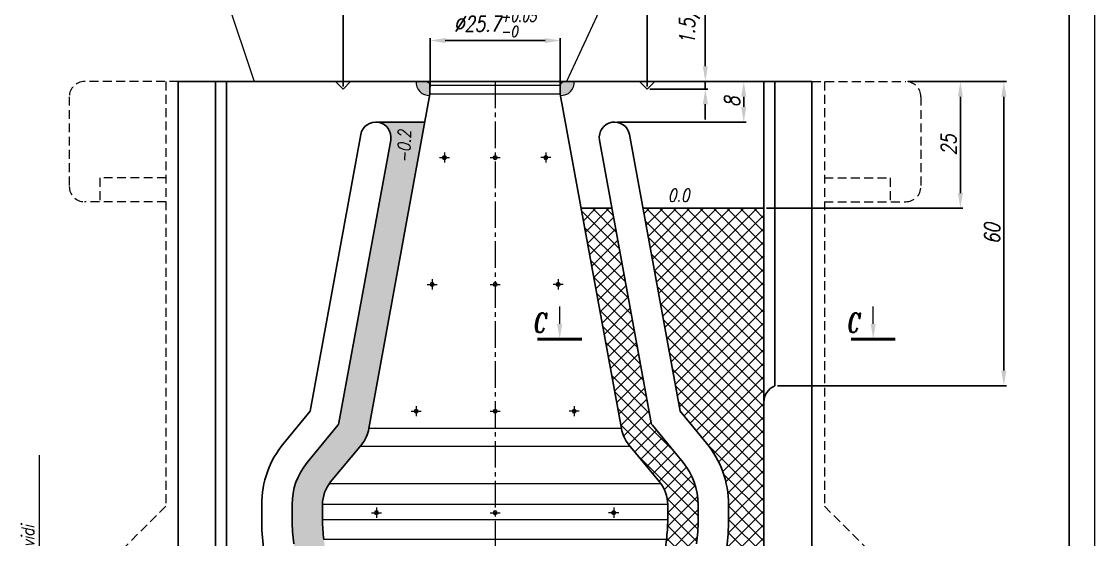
# Model space of a CAD drawing. Extents: x -234 to 800, y -95 to 506.
# Drawn here: x 219.8 to 431.5, y 201.5 to 303.7 of the extents above; entities that cross this region are included whole.
import ezdxf

# ---------------------------------------------------------------- set-up
doc = ezdxf.new("R2010")
doc.units = 0
doc.header["$LTSCALE"] = 7
doc.header["$MEASUREMENT"] = 0
doc.linetypes.add('CENTER2', pattern=[1.125, 0.75, -0.125, 0.125, -0.125])
doc.linetypes.add('HIDDEN', pattern=[0.375, 0.25, -0.125])
doc.layers.get('0').update_dxf_attribs({"linetype": 'CONTINUOUS', "lineweight": 15})
for name, color, linetype, lineweight in [('1', 1, 'CENTER2', 15), ('2', 2, 'HIDDEN', 15), ('3', 3, 'CONTINUOUS', 30), ('4', 5, 'CONTINUOUS', 50), ('8', 252, 'CONTINUOUS', 15)]:
    doc.layers.add(name, color=color, linetype=linetype, lineweight=lineweight)
doc.styles.add('ITALICT', font='ITALICT.shx', dxfattribs={"width": 0.8, "height": 3})
doc.dimstyles.get("Standard").update_dxf_attribs({"dimtxt": 3, "dimasz": 3, "dimexe": 0.5, "dimexo": 0.5, "dimgap": 0.8, "dimtad": 1, "dimdsep": 46, "dimtxsty": 'ITALICT', "dimcen": 0.09, "dimazin": 2, "dimtfac": 1, "dimtmove": 0, "dimatfit": 3, "dimfxl": 0, "dimtolj": 1, "dimtzin": 0, "dimarcsym": 0})

# ---------------------------------------------------------------- blocks, each defined once
blk = doc.blocks.new('*D14')
at = {"color": 0, "lineweight": -2}
for p, q in [((300.41, 290.68), (300.41, 300.4)), ((303.41, 299.9), (323.11, 299.9)), ((326.11, 290.68), (326.11, 300.4))]:
    blk.add_line(p, q, dxfattribs=at)
at = {"color": 0}
for points in [[(303.41, 300.4), (303.41, 299.4), (300.41, 299.9)], [(323.11, 300.4), (323.11, 299.4), (326.11, 299.9)]]:
    blk.add_solid(points, dxfattribs=at)
at = {"color": 0, "insert": (313.26, 303.19), "char_height": 3, "attachment_point": 5, "style": 'ITALICT'}
blk.add_mtext('\\A1;%%c25.7{}{\\H0.71x;\\C3;\\S+0.05^ -0;}', dxfattribs=at)
blk = doc.blocks.new('*D38')
at = {"color": 0, "lineweight": -2}
for p, q in [((283.26, 290.83), (283.26, 309.57)), ((286.26, 309.07), (340.26, 309.07)), ((343.26, 290.83), (343.26, 309.57))]:
    blk.add_line(p, q, dxfattribs=at)
at = {"color": 0}
for points in [[(286.26, 309.57), (286.26, 308.57), (283.26, 309.07)], [(340.26, 309.57), (340.26, 308.57), (343.26, 309.07)]]:
    blk.add_solid(points, dxfattribs=at)
at = {"color": 0, "insert": (313.26, 311.37), "char_height": 3, "attachment_point": 5, "style": 'ITALICT'}
blk.add_mtext('\\A1;%%c60', dxfattribs=at)
blk = doc.blocks.new('*D39')
at = {"color": 0, "lineweight": -2}
for p, q in [((354.72, 294.83), (354.72, 313.14)), ((343.76, 290.33), (355.22, 290.33)), ((354.72, 290.33), (354.72, 291.83)), ((354.72, 287.33), (354.72, 284.33))]:
    blk.add_line(p, q, dxfattribs=at)
at = {"color": 0}
for points in [[(354.22, 294.83), (355.22, 294.83), (354.72, 291.83)], [(354.22, 287.33), (355.22, 287.33), (354.72, 290.33)]]:
    blk.add_solid(points, dxfattribs=at)
at = {"color": 0, "insert": (351.63, 305.48), "char_height": 3, "attachment_point": 5, "rotation": 90, "style": 'ITALICT'}
blk.add_mtext('\\A1;1.5/90%%D', dxfattribs=at)
blk = doc.blocks.new('*D40')
at = {"color": 0, "lineweight": -2}
for p, q in [((362.3, 286.83), (362.3, 288.83)), ((337.31, 283.83), (362.8, 283.83))]:
    blk.add_line(p, q, dxfattribs=at)
at = {"color": 0}
for points in [[(361.8, 288.83), (362.8, 288.83), (362.3, 291.83)], [(361.8, 286.83), (362.8, 286.83), (362.3, 283.83)]]:
    blk.add_solid(points, dxfattribs=at)
at = {"color": 0, "insert": (360, 287.83), "char_height": 3, "attachment_point": 5, "rotation": 90, "style": 'ITALICT'}
blk.add_mtext('\\A1;8', dxfattribs=at)
blk = doc.blocks.new('*D43')
at = {"color": 0, "lineweight": -2}
for p, q in [((394.76, 291.83), (414.11, 291.83)), ((413.61, 234.83), (413.61, 288.83)), ((368.94, 231.83), (414.11, 231.83))]:
    blk.add_line(p, q, dxfattribs=at)
at = {"color": 0}
for points in [[(413.11, 288.83), (414.11, 288.83), (413.61, 291.83)], [(413.11, 234.83), (414.11, 234.83), (413.61, 231.83)]]:
    blk.add_solid(points, dxfattribs=at)
at = {"color": 0, "insert": (411.31, 261.83), "char_height": 3, "attachment_point": 5, "rotation": 90, "style": 'ITALICT'}
blk.add_mtext('\\A1;60', dxfattribs=at)
blk = doc.blocks.new('*D46')
at = {"color": 0, "lineweight": -2}
for p, q in [((394.76, 291.83), (405.53, 291.83)), ((405.03, 288.83), (405.03, 269.83)), ((366.76, 266.83), (405.53, 266.83))]:
    blk.add_line(p, q, dxfattribs=at)
at = {"color": 0}
for points in [[(404.53, 288.83), (405.53, 288.83), (405.03, 291.83)], [(404.53, 269.83), (405.53, 269.83), (405.03, 266.83)]]:
    blk.add_solid(points, dxfattribs=at)
at = {"color": 0, "insert": (402.73, 279.33), "char_height": 3, "attachment_point": 5, "rotation": 90, "style": 'ITALICT'}
blk.add_mtext('\\A1;25', dxfattribs=at)

msp = doc.modelspace()

# ---------------------------------------------------------------- hatches: boundary and pattern name
h = msp.add_hatch(color=256)
h.dxf.hatch_style = 1
h.paths.add_polyline_path([(300.4061, 291.0253, 0.41421356), (299.6061, 291.8253), (297.6828, 291.8253, 0.46525497), (300.3646, 289.0984), (300.4061, 289.3253)])
h.paths.add_polyline_path([(328.8294, 291.8253), (326.9061, 291.8253, 0.41421356), (326.1061, 291.0253), (326.1061, 289.3253), (326.1476, 289.0984, 0.46525308)])
at = {"layer": '8'}
h = msp.add_hatch(dxfattribs=at)
h.set_pattern_fill('DOTS', color=256, scale=15)
h.paths.add_polyline_path([(282.8602, 146.517, -0.03045952), (279.7561, 197.4253, 0.03433448), (279.4738, 201.5309, -0.03433448), (279.2061, 205.4253), (279.2061, 208.4253, -0.17417727), (280.8064, 212.8799), (286.8699, 220.2298, 0.12792461), (288.3561, 223.4253), (299.4004, 283.8253), (289.7026, 283.8253, -0.46823322), (292.6537, 280.2857), (282.4539, 224.5045, -0.12792461), (282.2416, 224.048), (276.1781, 216.6982, 0.17417727), (273.2061, 208.4253), (273.2061, 205.4253, 0.03433448), (273.5303, 200.7098, -0.03433448), (273.7561, 197.4253, 0.03045952), (276.9047, 145.788, -0.02950925), (277.7552, 132.2617), (283.6925, 128.6628, 0.01004916), (283.7561, 131.8253, 0.03045952)])
h.paths.add_polyline_path([(279.6, 106.3046), (280.6555, 109.9526, 0.06043285), (283.6925, 128.6628), (277.7552, 132.2617, -0.00094941), (277.7561, 131.8253, -0.07052483), (274.8919, 111.6202), (273.8364, 107.9721, 0.07052483), (273.2061, 103.5253), (273.2061, 102.0253, 0.05158649), (273.5025, 99.1594), (273.6561, 98.4253), (273.6561, 69.9253), (273.5025, 69.1912, 0.05158649), (273.2061, 66.3253), (273.2061, 42.9952), (278.108, 45.8253, -0.52993252), (280.2721, 50.2938, -0.03320994), (279.2061, 66.3253, -0.05158649), (279.3755, 67.963), (279.529, 68.6971, 0.05158649), (279.6561, 69.9253), (279.6561, 98.4253, 0.05158649), (279.529, 99.6535), (279.3755, 100.3877, -0.05158649), (279.2061, 102.0253), (279.2061, 103.5253, -0.07052483)])
h.paths.add_polyline_path([(297.1392, 275.2523), (297.2786, 283.3582), (293.5291, 283.4227), (293.3898, 275.3167)], flags=24)
h.paths.add_polyline_path([(278.0733, 48.1072), (278.0733, 55.9287), (274.3233, 55.9287), (274.3233, 48.1072)], flags=25)
h.paths.add_polyline_path([(275.1489, 195.1829), (278.3632, 195.1829), (278.3632, 199.6829), (275.1489, 199.6829)], flags=24)
h = msp.add_hatch(dxfattribs=at)
h.set_pattern_fill('ANSI37', color=256, scale=15)
h.paths.add_polyline_path([(352.7561, 197.4253, -0.03433448), (352.9819, 200.7098, 0.03433448), (353.3061, 205.4253), (353.3061, 208.4253, 0.17417727), (350.334, 216.6982), (344.2705, 224.048, -0.12792461), (344.0582, 224.5045), (336.3197, 266.8253), (330.2203, 266.8253), (338.1561, 223.4253, 0.12792461), (339.6422, 220.2298), (345.7057, 212.8799, -0.17417727), (347.3061, 208.4253), (347.3061, 205.4253, -0.03433448), (347.0383, 201.5309, 0.03433448), (346.7561, 197.4253, -0.03045952), (343.6519, 146.517, 0.03045952), (342.7561, 131.8253, 0.07052483), (345.8566, 109.9526), (346.9121, 106.3046, -0.07052483), (347.3061, 103.5253), (347.3061, 102.0253, -0.05158649), (347.1367, 100.3877), (346.9831, 99.6535, 0.05158649), (346.8561, 98.4253), (346.8561, 69.9253, 0.05158649), (346.9831, 68.6971), (347.1367, 67.963, -0.05158649), (347.3061, 66.3253, -0.02991502), (346.4408, 51.8753), (353.3061, 51.8753), (353.3061, 66.3253, 0.05158649), (353.0096, 69.1912), (352.8561, 69.9253), (352.8561, 98.4253), (353.0096, 99.1594, 0.05158649), (353.3061, 102.0253), (353.3061, 103.5253, 0.07052483), (352.6757, 107.9721), (351.6202, 111.6202, -0.07052483), (348.7561, 131.8253, -0.03045952), (349.6075, 145.788, 0.03045952)])
h.paths.add_polyline_path([(348.1504, 141.6167), (348.7277, 149.7033), (344.9872, 149.9703), (344.4099, 141.8837)], flags=24)
h.paths.add_polyline_path([(347.8411, 149.9847), (348.3638, 157.3078), (345.7455, 157.4947), (345.2227, 150.1716)], flags=24)
h = msp.add_hatch(dxfattribs=at)
h.set_pattern_fill('ANSI37', color=256, scale=15)
h.paths.add_polyline_path([(366.2561, 266.8253), (342.4192, 266.8253), (349.7264, 226.8631), (354.9623, 220.5164, -0.17417727), (359.3061, 208.4253), (359.3061, 205.4253, -0.03433448), (358.9254, 199.8887, 0.03433448), (358.7561, 197.4253, -0.03045952), (355.563, 145.059, 0.03045952), (354.7561, 131.8253, 0.07052483), (357.3839, 113.2877), (358.4393, 109.6397, -0.07052483), (359.3061, 103.5253), (359.3061, 102.0253, -0.05318301), (358.8561, 97.8066), (358.8561, 70.544, -0.05318301), (359.3061, 66.3253), (359.3061, 51.8753), (366.2561, 51.8753)])
h.paths.add_polyline_path([(363.7529, 150.0169), (363.7529, 157.3586), (361.1279, 157.3586), (361.1279, 150.0169)], flags=24)
h.paths.add_polyline_path([(364.6573, 141.6922), (364.6573, 149.7993), (360.9073, 149.7993), (360.9073, 141.6922)], flags=24)

# ---------------------------------------------------------------- linework, layer by layer
for p, q in [((431.4997, 506.465), (431.4997, -94.1371)), ((341.5993, 322.4954), (327.3228, 291.8253)), ((260.2041, 308.3703), (265.6926, 291.8253)), ((325.9912, 244.0374), (325.9912, 247.4607)), ((387.8423, 244.0374), (387.8423, 247.4607)), ((223.3616, 165.233), (223.3616, 218.1439))]:
    msp.add_line(p, q)
for centre, start, end in [((300.1718, 291.591), 174.622012, 274.423763), ((326.3404, 291.591), 265.576237, 5.377988)]:
    msp.add_arc(centre, 2.5, start, end)
for points in [[(326.4912, 244.0374), (325.4912, 244.0374), (325.9912, 241.0374)], [(388.3423, 244.0374), (387.3423, 244.0374), (387.8423, 241.0374)]]:
    msp.add_solid(points)
at = {"layer": '1'}
for p, q in [((313.2561, 291.8253), (313.2561, 16.8753)), ((303.2561, 277.8253), (303.2561, 275.8253)), ((323.2561, 277.8253), (323.2561, 275.8253)), ((302.2561, 276.8253), (304.2561, 276.8253)), ((312.2561, 276.8253), (314.2561, 276.8253)), ((324.2561, 276.8253), (322.2561, 276.8253)), ((300.8272, 252.8253), (300.8272, 250.8253)), ((325.685, 252.8253), (325.685, 250.8253)), ((299.8272, 251.8253), (301.8272, 251.8253)), ((312.2561, 251.8253), (314.2561, 251.8253)), ((326.685, 251.8253), (324.685, 251.8253)), ((296.6696, 226.8253), (298.6696, 226.8253)), ((297.6696, 227.8253), (297.6696, 225.8253)), ((312.2561, 226.8253), (314.2561, 226.8253)), ((329.8426, 226.8253), (327.8426, 226.8253)), ((328.8426, 227.8253), (328.8426, 225.8253)), ((289.8651, 207.8253), (289.8651, 205.8253)), ((336.647, 207.8253), (336.647, 205.8253)), ((288.8651, 206.8253), (290.8651, 206.8253)), ((312.2561, 206.8253), (314.2561, 206.8253)), ((337.647, 206.8253), (335.647, 206.8253))]:
    msp.add_line(p, q, dxfattribs=at)
at = {"layer": '2'}
for p, q in [((250.7561, 291.8253), (232.2561, 291.8253)), ((248.3061, 291.8253), (248.3061, 208.1253)), ((375.7561, 291.8253), (394.2561, 291.8253)), ((378.2061, 291.8253), (378.2061, 208.1253)), ((229.2561, 288.8253), (229.2561, 271.1253)), ((397.2561, 288.8253), (397.2561, 271.1253)), ((248.3061, 272.8253), (235.3061, 272.8253)), ((235.3061, 272.8253), (235.3061, 268.1253)), ((378.2061, 272.8253), (391.2061, 272.8253)), ((391.2061, 272.8253), (391.2061, 268.1253)), ((248.3061, 268.1253), (232.2561, 268.1253)), ((378.2061, 268.1253), (394.2561, 268.1253)), ((248.3061, 208.1253), (237.2561, 197.0753)), ((378.2061, 208.1253), (389.2561, 197.0753))]:
    msp.add_line(p, q, dxfattribs=at)
for centre, start, end in [((232.2561, 288.8253), 90, 180), ((394.2561, 288.8253), 0, 90), ((232.2561, 271.1253), 180, 270), ((394.2561, 271.1253), 270, 0)]:
    msp.add_arc(centre, 3, start, end, dxfattribs=at)
at = {"layer": '3'}
for p, q in [((426.4997, 501.465), (426.4997, -89.1371)), ((313.2561, 291.8253), (250.7561, 291.8253)), ((250.7561, 291.8253), (250.7561, 16.8753)), ((258.0723, 291.8253), (258.0723, 16.8753)), ((260.2561, 291.8253), (260.2561, 16.8753)), ((283.2561, 290.3253), (281.7561, 291.8253)), ((283.2561, 290.3253), (284.7561, 291.8253)), ((313.2561, 291.8253), (299.6061, 291.8253)), ((300.4061, 289.3253), (300.4061, 291.0253)), ((313.2561, 291.8253), (375.7561, 291.8253)), ((313.2561, 291.8253), (326.9061, 291.8253)), ((326.1061, 289.3253), (326.1061, 291.0253)), ((343.2561, 290.3253), (341.7561, 291.8253)), ((343.2561, 290.3253), (344.7561, 291.8253)), ((366.2561, 291.8253), (366.2561, 26.8753)), ((368.4399, 291.8253), (368.4399, 231.8253)), ((375.7561, 291.8253), (375.7561, 16.8753)), ((300.4061, 289.3253), (288.3561, 223.4253)), ((326.1061, 289.3253), (338.1561, 223.4253)), ((299.4004, 283.8253), (289.7026, 283.8253)), ((286.7515, 281.3649), (276.7857, 226.8631)), ((292.6537, 280.2857), (282.4539, 224.5045)), ((333.8585, 280.2857), (344.0582, 224.5045)), ((339.7606, 281.3649), (349.7264, 226.8631)), ((330.2203, 266.8253), (336.3197, 266.8253)), ((342.4192, 266.8253), (366.2561, 266.8253)), ((276.7857, 226.8631), (271.5498, 220.5164)), ((349.7264, 226.8631), (354.9623, 220.5164)), ((282.2416, 224.048), (276.1781, 216.6982)), ((344.2705, 224.048), (350.334, 216.6982)), ((286.8699, 220.2298), (280.8064, 212.8799)), ((339.6422, 220.2298), (345.7057, 212.8799)), ((267.2061, 208.4253), (267.2061, 205.4253)), ((273.2061, 208.4253), (273.2061, 205.4253)), ((279.2061, 208.4253), (279.2061, 205.4253)), ((347.3061, 208.4253), (347.3061, 205.4253)), ((353.3061, 208.4253), (353.3061, 205.4253)), ((359.3061, 208.4253), (359.3061, 205.4253))]:
    msp.add_line(p, q, dxfattribs=at)
for centre in [(303.2561, 276.8253), (313.2561, 276.8253), (323.2561, 276.8253), (300.8272, 251.8253), (313.2561, 251.8253), (325.685, 251.8253), (297.6696, 226.8253), (313.2561, 226.8253), (328.8426, 226.8253), (289.8651, 206.8253), (313.2561, 206.8253), (336.647, 206.8253)]:
    msp.add_circle(centre, 0.35, dxfattribs=at)
for centre, radius, start, end in [((299.6061, 291.0253), 0.8, 0, 90), ((326.9061, 291.0253), 0.8, 90, 180), ((289.7026, 280.8253), 3, 349.637781, 169.637781), ((336.8095, 280.8253), 3, 10.362219, 190.362219), ((369.7561, 228.5822), 3.5, 112.089262, 180), ((281.4702, 224.6844), 1, 320.477997, 349.637781), ((345.0419, 224.6844), 1, 190.362219, 219.522003), ((281.4702, 224.6844), 7, 320.477997, 349.637781), ((345.0419, 224.6844), 7, 190.362219, 219.522003), ((286.2061, 208.4253), 19, 140.477997, 180), ((340.3061, 208.4253), 19, 0, 39.522003), ((286.2061, 208.4253), 13, 140.477997, 180), ((340.3061, 208.4253), 13, 0, 39.522003), ((286.2061, 208.4253), 7, 140.477997, 180), ((340.3061, 208.4253), 7, 0, 39.522003), ((307.6629, 205.4253), 40.4568, 180, 187.865793), ((307.6629, 205.4253), 34.4568, 180, 187.865793), ((307.6629, 205.4253), 28.4568, 180, 187.865793), ((318.8493, 205.4253), 28.4568, 352.134207, 0), ((318.8493, 205.4253), 34.4568, 352.134207, 0), ((318.8493, 205.4253), 40.4568, 352.134207, 0), ((376.7561, 197.4253), 30, 172.134207, 180)]:
    msp.add_arc(centre, radius, start, end, dxfattribs=at)
at = {"layer": '4'}
for p, q in [((330.3464, 241.0374), (321.6359, 241.0374)), ((392.1975, 241.0374), (383.487, 241.0374))]:
    msp.add_line(p, q, dxfattribs=at)
at = {"layer": '8', "lineweight": 13, "ltscale": 0.167235}
for p, q in [((307.0955, 291.0253), (300.4061, 291.0253)), ((307.0955, 289.3253), (300.4061, 289.3253))]:
    msp.add_line(p, q, dxfattribs=at)
at = {"layer": '8', "lineweight": 13, "ltscale": 0.475266}
for p, q in [((326.1061, 291.0253), (307.0955, 291.0253)), ((326.1061, 289.3253), (307.0955, 289.3253))]:
    msp.add_line(p, q, dxfattribs=at)
at = {"layer": '8', "lineweight": 13, "ltscale": 0.324057}
msp.add_line((301.3184, 223.4253), (288.3561, 223.4253), dxfattribs=at)
at = {"layer": '8', "lineweight": 13}
for p, q in [((338.1561, 223.4253), (301.3184, 223.4253)), ((339.9431, 219.8883), (300.4616, 219.8883)), ((346.0117, 212.4806), (297.5522, 212.4806)), ((347.3061, 208.4253), (296.9316, 208.4253)), ((347.3061, 205.4253), (296.9316, 205.4253)), ((347.0383, 201.5309), (297.06, 201.5309))]:
    msp.add_line(p, q, dxfattribs=at)
at = {"layer": '8', "lineweight": 13, "ltscale": 0.347314}
msp.add_line((300.4616, 219.8883), (286.569, 219.8883), dxfattribs=at)
at = {"layer": '8', "lineweight": 13, "ltscale": 0.426294}
msp.add_line((297.5522, 212.4806), (280.5004, 212.4806), dxfattribs=at)
at = {"layer": '8', "lineweight": 13, "ltscale": 0.443139}
for p, q in [((296.9316, 208.4253), (279.2061, 208.4253)), ((296.9316, 205.4253), (279.2061, 205.4253))]:
    msp.add_line(p, q, dxfattribs=at)
at = {"layer": '8', "lineweight": 13, "ltscale": 0.439655}
msp.add_line((297.06, 201.5309), (279.4738, 201.5309), dxfattribs=at)

# ---------------------------------------------------------------- texts
at = {"style": 'ITALICT', "width": 0.8}
for s, rotation, p in [('-0.2', 89.01518, (296.5218, 275.6975)), ('Za odzračivanje gravure vidi', 90, (222.3166, 165.8301))]:
    msp.add_text(s, height=2.5, rotation=rotation, dxfattribs=at).set_placement(p)
for s, height, p in [('0.0', 2.5, (347.3298, 268.1438)), ('C', 3.75, (320.8506, 242.3934)), ('C', 3.75, (382.7017, 242.3934))]:
    msp.add_text(s, height=height, dxfattribs=at).set_placement(p)

# ---------------------------------------------------------------- dimensions: what is measured, and where the dimension line sits
dim = msp.add_linear_dim(base=(343.2561, 309.0656), p1=(283.2561, 290.3253), p2=(343.2561, 290.3253), text='%%c<>', dimstyle='Standard')
dim.commit()
dim.dimension.update_dxf_attribs({"geometry": '*D38', "text_midpoint": (313.2561, 311.3656)})
dim = msp.add_linear_dim(base=(354.7207, 291.8253), p1=(343.2561, 290.3253), p2=(354.7207, 291.8253), angle=90, text='1.5/90%%D', dimstyle='Standard')
dim.commit()
dim.dimension.update_dxf_attribs({"geometry": '*D39', "text_midpoint": (351.635, 305.4825)})
dim = msp.add_linear_dim(base=(326.1061, 299.9048), p1=(300.4061, 290.1753), p2=(326.1061, 290.1753), text='%%c<>{}{\\H0.71x;\\C3;\\S+0.05^ -0;}', dimstyle='Standard', override={"dimtp": 0.05, "dimtm": 0})
dim.commit()
dim.dimension.update_dxf_attribs({"geometry": '*D14', "text_midpoint": (313.2561, 303.1898)})
for base, p1, p2, picture, middle in [((362.2996, 291.8253), (336.8095, 283.8253), (362.2996, 291.8253), '*D40', (359.9996, 287.8253)), ((405.0288, 266.8253), (394.2561, 291.8253), (366.2561, 266.8253), '*D46', (402.7288, 279.3253)), ((413.6075, 291.8253), (368.4399, 231.8253), (394.2561, 291.8253), '*D43', (411.3075, 261.8253))]:
    dim = msp.add_linear_dim(base=base, p1=p1, p2=p2, angle=90, dimstyle='Standard')
    dim.commit()
    dim.dimension.update_dxf_attribs({"geometry": picture, "text_midpoint": middle})

doc.saveas('drawing.dxf')
